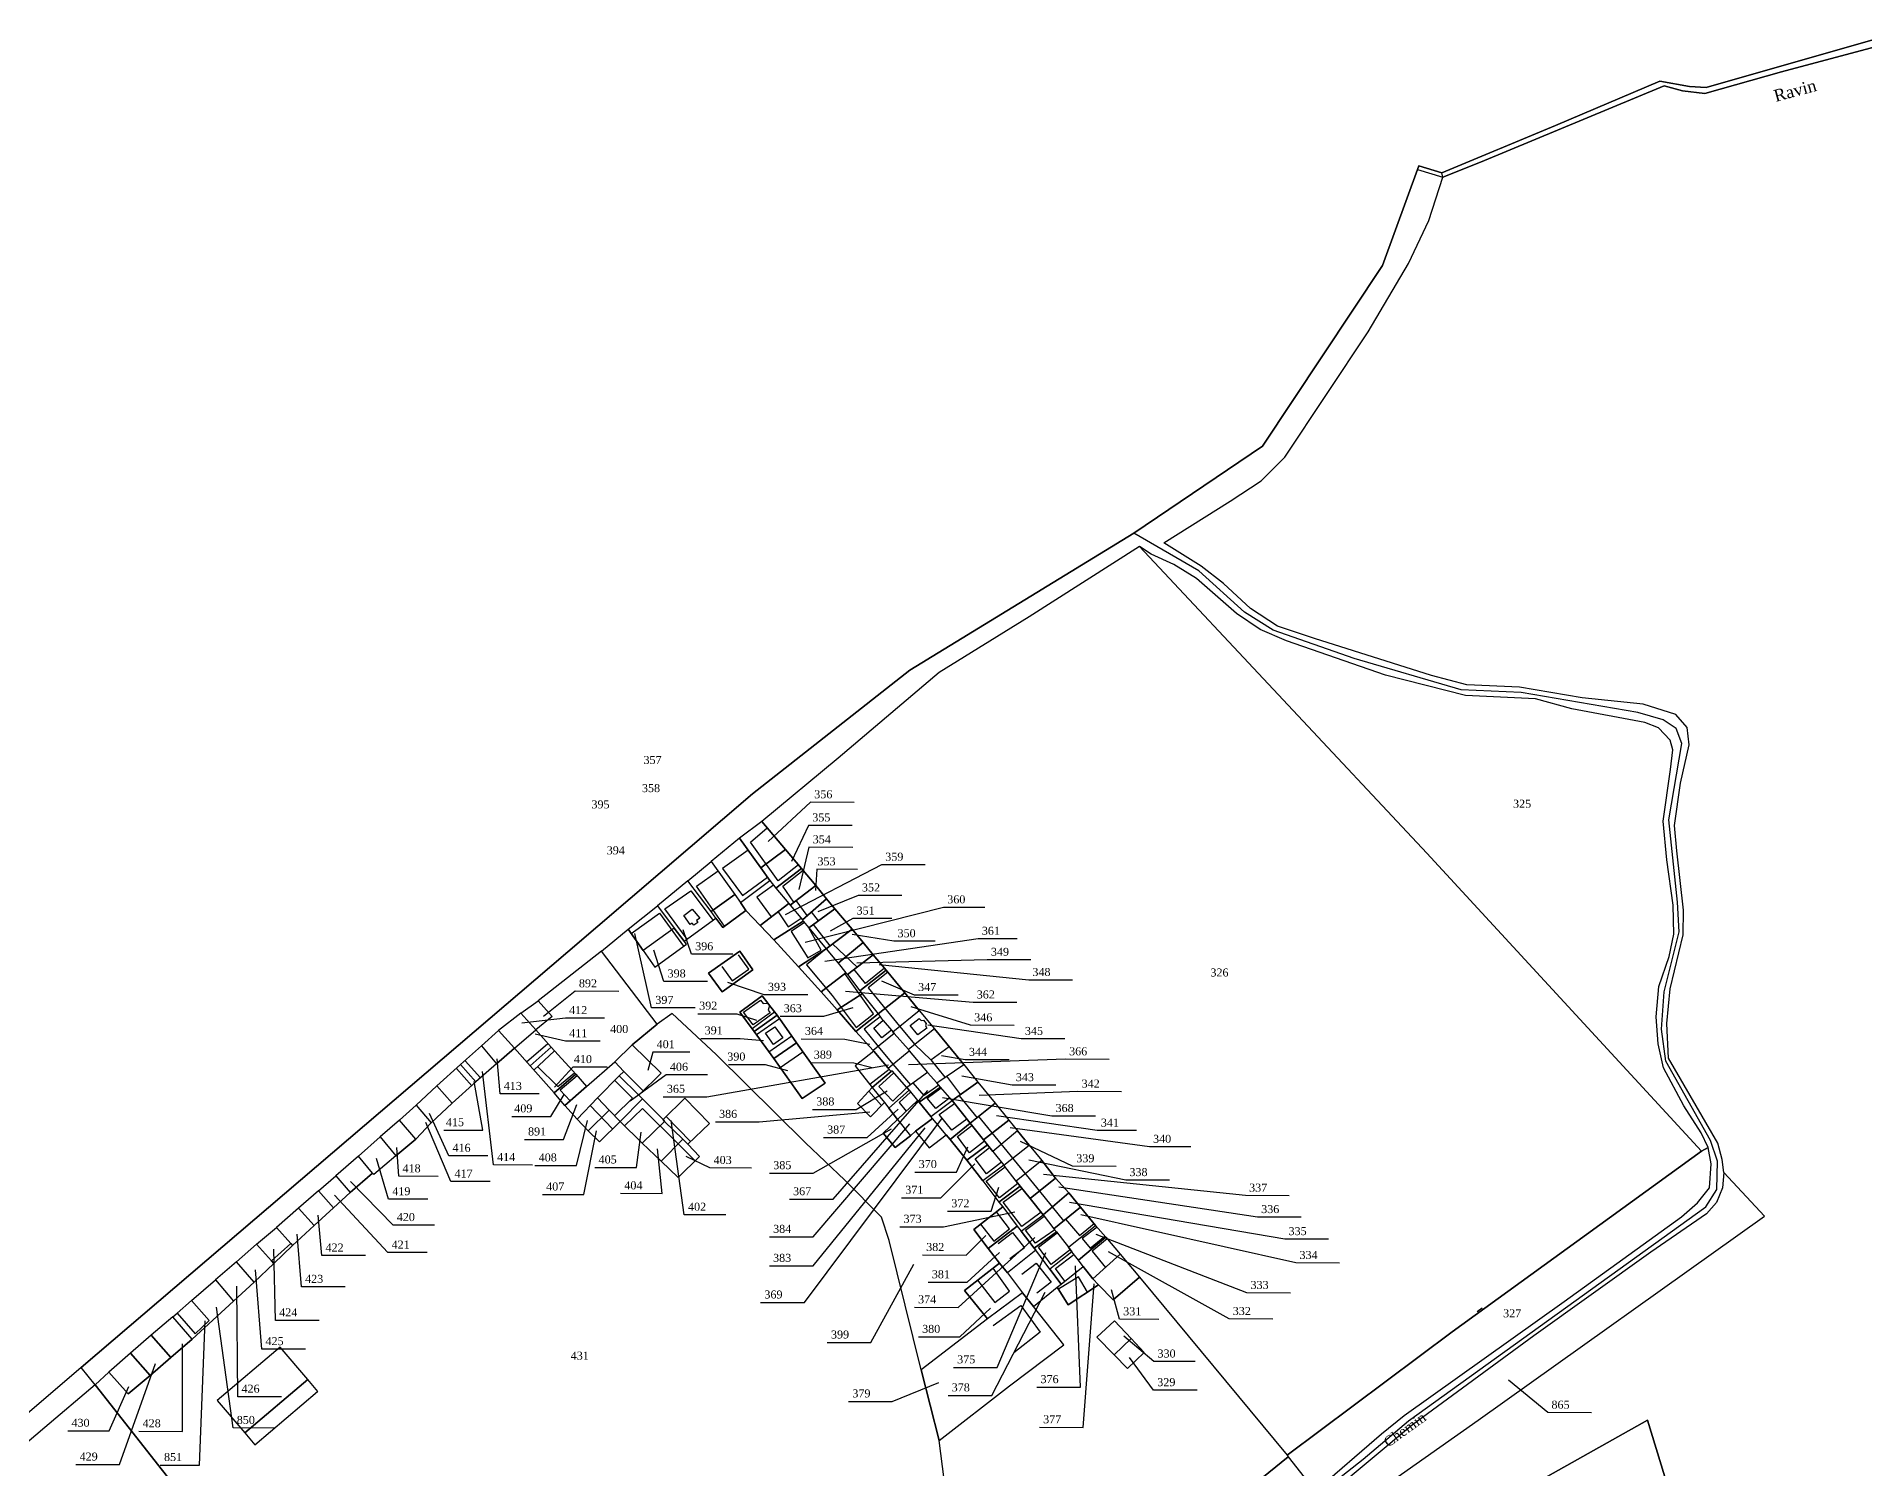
# Model space of a CAD drawing. Extents: x 1206804 to 1210977, y 6152742 to 6157901.
# Drawn here: x 1208077.2 to 1208534.1, y 6154764.6 to 6155122.7 of the extents above; entities that cross this region are included whole.
import ezdxf

# ---------------------------------------------------------------- set-up
doc = ezdxf.new("R2010")
doc.units = 0
doc.linetypes.add('CONTINU', pattern=[0])
doc.layers.get('0').update_dxf_attribs({"linetype": 'CONTINU'})
for name, color, linetype in [('1LIEUDIT', 7, 'CONTINU'), ('1PARCELLE', 7, 'CONTINU'), ('1SUBDSECT', 7, 'CONTINU'), ('1TRONFLUV', 7, 'CONTINU'), ('1TROUPARCELLE', 7, 'CONTINU'), ('1ZONCOMM', 7, 'CONTINU'), ('3BATIDUR', 7, 'CONTINU'), ('3BATILEGER', 7, 'CONTINU'), ('3CHEMIN', 7, 'CONTINU'), ('3CIME', 7, 'CONTINU'), ('3FISCLINE', 7, 'CONTINUOUS'), ('3FLECHEPAR', 7, 'CONTINU'), ('3MURNONMI', 7, 'CONTINU'), ('3PARCELLETEX', 7, 'CONTINU'), ('3PONT', 7, 'CONTINU'), ('3TRONFLUVTEX', 7, 'CONTINU'), ('3ZONCOMMTEX', 7, 'CONTINU')]:
    doc.layers.add(name, color=color, linetype=linetype)
doc.styles.get("Standard").update_dxf_attribs({"font": 'Times New Roman'})

# ---------------------------------------------------------------- blocks, each defined once
blk = doc.blocks.new('MURNOMI')
blk.add_line((-0.75, 0.5), (0.75, 0.5))

msp = doc.modelspace()

# ---------------------------------------------------------------- linework, layer by layer
at = {"layer": '1LIEUDIT'}
for points in [[(1208125.51, 6154742.71), (1208091.87, 6154785.49), (1208088.37, 6154789.85), (1208209.95, 6154893.83), (1208256.11, 6154933.28), (1208295.51, 6154964.25), (1208351.47, 6154998.44), (1208383.64, 6155020.26), (1208413.66, 6155065.39), (1208422.74, 6155090.33), (1208428.43, 6155088.54), (1208456.83, 6155100.4), (1208482.93, 6155111.49), (1208490.33, 6155110.12), (1208494.51, 6155109.95), (1208539.07, 6155122.65)], [(1208125.51, 6154742.71), (1208091.87, 6154785.49), (1208088.37, 6154789.85), (1208057.79, 6154763.69)], [(1208489.77, 6154744.25), (1208479.82, 6154776.66), (1208438.78, 6154753.63)], [(1208489.77, 6154744.25), (1208479.82, 6154776.66), (1208438.78, 6154753.63)]]:
    msp.add_lwpolyline(points, dxfattribs=at)
at = {"layer": '1PARCELLE'}
for points in [[(1208385.97, 6154740.34), (1208437.53, 6154776.71), (1208509.14, 6154827.74), (1208498.92, 6154838.66), (1208498.52, 6154841.91), (1208497.43, 6154845.92), (1208485.07, 6154867.2), (1208484.68, 6154875.87), (1208485.54, 6154884.53), (1208488.74, 6154898.06), (1208488.87, 6154904.19), (1208487.16, 6154919.06), (1208486.65, 6154925.39), (1208488.08, 6154936), (1208490.29, 6154945.52), (1208489.77, 6154949.91), (1208486.96, 6154953.15), (1208478.81, 6154955.72), (1208463.56, 6154957.32), (1208447.9, 6154960), (1208434.66, 6154960.59), (1208425.85, 6154962.91), (1208396.6, 6154972.12), (1208387.38, 6154975.2), (1208380.6, 6154979.6), (1208373.84, 6154985.86), (1208368.29, 6154990.25), (1208358.96, 6154996.06), (1208375.52, 6155006.45), (1208383.25, 6155011.6), (1208389.2, 6155017.49), (1208410.04, 6155048.8), (1208420.12, 6155065.89), (1208425.23, 6155076.63), (1208428.72, 6155087.49), (1208438.14, 6155091.27), (1208484.05, 6155110.31), (1208488.61, 6155109.11), (1208494.18, 6155108.38), (1208513.38, 6155113.8), (1208540.53, 6155121.08)], [(1208304.89, 6154755.39), (1208302.82, 6154771.57), (1208298.31, 6154789.3), (1208290.27, 6154821.59), (1208288.37, 6154827.45), (1208279.24, 6154836.66), (1208269.38, 6154846.04), (1208247.09, 6154868.12), (1208236.02, 6154878.4), (1208232.29, 6154875.72), (1208226.08, 6154870.58), (1208233.3, 6154863.49), (1208227.72, 6154857.94), (1208228.64, 6154857.05), (1208233.78, 6154851.88), (1208239.19, 6154857.2), (1208245.43, 6154850.89), (1208239.95, 6154845.69), (1208242.9, 6154842.63), (1208237.53, 6154837.38), (1208233.27, 6154841.47), (1208228.58, 6154845.94), (1208223.06, 6154851.4), (1208217.87, 6154846.25), (1208215.07, 6154849.04), (1208212.28, 6154851.96), (1208209.24, 6154855.37), (1208206.56, 6154858.52), (1208200.57, 6154865.27), (1208196.62, 6154869.72), (1208192.19, 6154865.83), (1208187.02, 6154861.28), (1208181.03, 6154855.99), (1208175.81, 6154851.06), (1208171.98, 6154846.93), (1208167.02, 6154842.78), (1208161.51, 6154838.08), (1208161.16, 6154838.47), (1208155.59, 6154833.6), (1208151.42, 6154829.79), (1208146.55, 6154825.37), (1208141.19, 6154820.34), (1208136.46, 6154815.88), (1208131.55, 6154811.19), (1208126.39, 6154806.43), (1208116.05, 6154796.98), (1208110.72, 6154792.33), (1208105.54, 6154787.89), (1208100.08, 6154783.26), (1208095.23, 6154788.67), (1208091.87, 6154785.49), (1208091.87, 6154785.49), (1208125.51, 6154742.71)], [(1208304.89, 6154755.39), (1208302.82, 6154771.57), (1208320.36, 6154785.3), (1208333.93, 6154795.51), (1208326.39, 6154805.1), (1208332.29, 6154809.91), (1208335.08, 6154805.57), (1208342.67, 6154810.56), (1208346.27, 6154806.75), (1208352.86, 6154812.43), (1208389.75, 6154767.98), (1208390.08, 6154767.56), (1208369.75, 6154751.13)], [(1208489.77, 6154744.25), (1208479.82, 6154776.66), (1208438.78, 6154753.63)], [(1208438.78, 6154753.63), (1208479.82, 6154776.66), (1208489.77, 6154744.25)]]:
    msp.add_lwpolyline(points, dxfattribs=at)
for points in [[(1208297.77, 6154879.16), (1208301.66, 6154874.58), (1208308.94, 6154865.66), (1208312.5, 6154861.21), (1208316.76, 6154855.97), (1208320.23, 6154851.71), (1208322.39, 6154849.01), (1208325.3, 6154845.49), (1208328.48, 6154841.63), (1208331.92, 6154837.24), (1208335.19, 6154833.5), (1208338.1, 6154829.95), (1208341.91, 6154825.4), (1208344.5, 6154822.41), (1208348.01, 6154818.19), (1208352.86, 6154812.43), (1208389.75, 6154767.98), (1208431.03, 6154798.74), (1208493.32, 6154843.99), (1208424.68, 6154918.5), (1208352.86, 6154995.11), (1208325.26, 6154977.59), (1208302.81, 6154963.64), (1208277.53, 6154942.25), (1208258.46, 6154926.42), (1208264.41, 6154919.36), (1208268.42, 6154914.63), (1208272, 6154910.41), (1208274.66, 6154907.05), (1208276.76, 6154904.54), (1208281.03, 6154899.44), (1208283.78, 6154896.09), (1208286.31, 6154893.05), (1208289.55, 6154889.19), (1208294.22, 6154883.55), (1208297.77, 6154879.16)], [(1208493.32, 6154843.99), (1208494.99, 6154844.84), (1208493.31, 6154848.57), (1208488.96, 6154855.31), (1208483.85, 6154864.76), (1208482.53, 6154870.82), (1208482.04, 6154877.58), (1208482.66, 6154885.15), (1208485.31, 6154892.66), (1208486.46, 6154898.22), (1208486.28, 6154905.43), (1208484.68, 6154916.81), (1208483.81, 6154926.48), (1208485.6, 6154939.4), (1208486.19, 6154944.33), (1208485.5, 6154946.73), (1208482.6, 6154949.81), (1208479.19, 6154951.14), (1208460.93, 6154954.54), (1208451.86, 6154957.08), (1208434.35, 6154957.92), (1208414.37, 6154963.01), (1208389.63, 6154971.55), (1208383, 6154974.42), (1208377.09, 6154978.38), (1208367.16, 6154987.17), (1208361.43, 6154990.67), (1208355.79, 6154993.2), (1208352.86, 6154995.11), (1208424.68, 6154918.5), (1208493.32, 6154843.99)], [(1208264.41, 6154919.36), (1208258.46, 6154926.42), (1208252.89, 6154922.2), (1208258.21, 6154914.78), (1208264.41, 6154919.36)], [(1208251.76, 6154908.09), (1208253.18, 6154906.09), (1208260.51, 6154911.61), (1208258.21, 6154914.78), (1208252.89, 6154922.2), (1208245.8, 6154916.4), (1208251.76, 6154908.09)], [(1208245.78, 6154903.85), (1208239.95, 6154911.53), (1208245.8, 6154916.4), (1208251.76, 6154908.09), (1208245.78, 6154903.85)], [(1208268.42, 6154914.63), (1208264.41, 6154919.36), (1208258.21, 6154914.78), (1208260.51, 6154911.61), (1208262, 6154909.74), (1208268.42, 6154914.63)], [(1208272, 6154910.41), (1208268.42, 6154914.63), (1208262, 6154909.74), (1208265.19, 6154905.84), (1208265.53, 6154905.46), (1208272, 6154910.41)], [(1208239.08, 6154896.42), (1208247.01, 6154902.17), (1208245.78, 6154903.85), (1208239.95, 6154911.53), (1208232.42, 6154905.31), (1208236.58, 6154899.73), (1208239.08, 6154896.42)], [(1208247.01, 6154902.17), (1208245.78, 6154903.85), (1208251.76, 6154908.09), (1208253.18, 6154906.09), (1208254.48, 6154904.13), (1208248.76, 6154899.87), (1208247.01, 6154902.17)], [(1208254.48, 6154904.13), (1208253.18, 6154906.09), (1208260.51, 6154911.61), (1208262, 6154909.74), (1208265.19, 6154905.84), (1208258.02, 6154900.41), (1208254.48, 6154904.13)], [(1208274.66, 6154907.05), (1208272, 6154910.41), (1208265.53, 6154905.46), (1208268.6, 6154901.83), (1208274.66, 6154907.05)], [(1208290.27, 6154821.59), (1208288.37, 6154827.45), (1208279.24, 6154836.66), (1208269.38, 6154846.04), (1208247.09, 6154868.12), (1208236.02, 6154878.4), (1208232.29, 6154875.72), (1208218.4, 6154893.98), (1208225.06, 6154899.46), (1208228.79, 6154894.14), (1208231.75, 6154889.94), (1208239.61, 6154895.68), (1208239.08, 6154896.42), (1208247.01, 6154902.17), (1208248.76, 6154899.87), (1208254.48, 6154904.13), (1208258.02, 6154900.41), (1208261.5, 6154896.78), (1208267.64, 6154890.02), (1208273.34, 6154883.76), (1208277.31, 6154879.27), (1208281.99, 6154873.84), (1208286.33, 6154869.16), (1208286.5, 6154868.93), (1208281.81, 6154865.32), (1208286.08, 6154859.9), (1208282.37, 6154855.87), (1208285.65, 6154852.5), (1208289.1, 6154856.11), (1208290.18, 6154854.73), (1208292.39, 6154851.91), (1208288.78, 6154848.49), (1208291.83, 6154844.91), (1208295.61, 6154847.82), (1208296.91, 6154848.93), (1208300.28, 6154844.76), (1208304.54, 6154848.05), (1208305.56, 6154846.9), (1208309.74, 6154841.68), (1208313.68, 6154836.54), (1208317.75, 6154831.23), (1208318.7, 6154830.02), (1208311.43, 6154824.35), (1208315.05, 6154819.61), (1208317.92, 6154815.97), (1208309.12, 6154809.09), (1208314.89, 6154802.07), (1208298.31, 6154789.3), (1208290.27, 6154821.59)], [(1208232.42, 6154905.31), (1208236.58, 6154899.73), (1208228.79, 6154894.14), (1208225.06, 6154899.46), (1208232.42, 6154905.31)], [(1208261.5, 6154896.78), (1208258.02, 6154900.41), (1208265.19, 6154905.84), (1208265.53, 6154905.46), (1208268.6, 6154901.83), (1208268.8, 6154901.49), (1208261.5, 6154896.78)], [(1208276.76, 6154904.54), (1208274.66, 6154907.05), (1208268.6, 6154901.83), (1208268.8, 6154901.49), (1208270.24, 6154899.83), (1208276.76, 6154904.54)], [(1208281.03, 6154899.44), (1208276.76, 6154904.54), (1208270.24, 6154899.83), (1208274.54, 6154894.55), (1208281.03, 6154899.44)], [(1208239.08, 6154896.42), (1208236.58, 6154899.73), (1208228.79, 6154894.14), (1208231.75, 6154889.94), (1208239.61, 6154895.68), (1208239.08, 6154896.42)], [(1208267.64, 6154890.02), (1208261.5, 6154896.78), (1208268.8, 6154901.49), (1208270.24, 6154899.83), (1208274.54, 6154894.55), (1208267.64, 6154890.02)], [(1208283.78, 6154896.09), (1208281.03, 6154899.44), (1208274.54, 6154894.55), (1208277.52, 6154891), (1208283.78, 6154896.09)], [(1208218.4, 6154893.98), (1208202.58, 6154881.57), (1208206.07, 6154877.66), (1208201.98, 6154874.31), (1208205.81, 6154869.96), (1208211.99, 6154863.18), (1208214.64, 6154860.16), (1208221.71, 6154866.25), (1208226.08, 6154870.58), (1208232.29, 6154875.72), (1208218.4, 6154893.98)], [(1208256.26, 6154889.3), (1208252.98, 6154893.98), (1208245.18, 6154888.42), (1208248.56, 6154883.79), (1208256.26, 6154889.3)], [(1208273.34, 6154883.76), (1208267.64, 6154890.02), (1208274.54, 6154894.55), (1208277.52, 6154891), (1208279.45, 6154888.56), (1208273.34, 6154883.76)], [(1208286.31, 6154893.05), (1208283.78, 6154896.09), (1208277.52, 6154891), (1208279.45, 6154888.56), (1208279.88, 6154888.12), (1208286.31, 6154893.05)], [(1208289.55, 6154889.19), (1208286.31, 6154893.05), (1208279.88, 6154888.12), (1208282.98, 6154884.06), (1208289.55, 6154889.19)], [(1208294.22, 6154883.55), (1208289.55, 6154889.19), (1208282.98, 6154884.06), (1208283.52, 6154883.3), (1208287.55, 6154878.25), (1208294.22, 6154883.55)], [(1208277.31, 6154879.27), (1208273.34, 6154883.76), (1208279.45, 6154888.56), (1208279.88, 6154888.12), (1208282.98, 6154884.06), (1208283.52, 6154883.3), (1208277.31, 6154879.27)], [(1208202.58, 6154881.57), (1208206.07, 6154877.66), (1208201.98, 6154874.31), (1208198.22, 6154878.49), (1208202.58, 6154881.57)], [(1208262.28, 6154877.98), (1208260.42, 6154880.41), (1208260.01, 6154880.96), (1208258.59, 6154882.81), (1208252.99, 6154878.7), (1208256.59, 6154873.88), (1208262.28, 6154877.98)], [(1208281.99, 6154873.84), (1208277.31, 6154879.27), (1208283.52, 6154883.3), (1208287.55, 6154878.25), (1208281.99, 6154873.84)], [(1208291.24, 6154873.81), (1208297.77, 6154879.16), (1208294.22, 6154883.55), (1208287.55, 6154878.25), (1208288.76, 6154876.64), (1208288.8, 6154876.6), (1208290.87, 6154874.18), (1208291.24, 6154873.81)], [(1208201.98, 6154874.31), (1208198.22, 6154878.49), (1208192.63, 6154874.11), (1208196.62, 6154869.72), (1208201.98, 6154874.31)], [(1208262.28, 6154877.98), (1208256.59, 6154873.88), (1208261.46, 6154867.11), (1208267.15, 6154871.06), (1208262.28, 6154877.98)], [(1208291.24, 6154873.81), (1208291.55, 6154873.4), (1208286.33, 6154869.16), (1208281.99, 6154873.84), (1208287.55, 6154878.25), (1208288.76, 6154876.64), (1208288.8, 6154876.6), (1208290.87, 6154874.18), (1208291.24, 6154873.81)], [(1208291.24, 6154873.81), (1208297.77, 6154879.16), (1208301.66, 6154874.58), (1208295.1, 6154869.35), (1208291.55, 6154873.4), (1208291.24, 6154873.81)], [(1208196.62, 6154869.72), (1208192.63, 6154874.11), (1208188.39, 6154870.26), (1208192.19, 6154865.83), (1208196.62, 6154869.72)], [(1208201.98, 6154874.31), (1208205.81, 6154869.96), (1208200.57, 6154865.27), (1208196.62, 6154869.72), (1208201.98, 6154874.31)], [(1208267.15, 6154871.06), (1208261.46, 6154867.11), (1208268.58, 6154857.14), (1208274.31, 6154860.95), (1208267.15, 6154871.06)], [(1208295.1, 6154869.35), (1208291.55, 6154873.4), (1208286.33, 6154869.16), (1208286.5, 6154868.93), (1208290.08, 6154864.73), (1208295.33, 6154869.01), (1208295.1, 6154869.35)], [(1208301.66, 6154874.58), (1208295.1, 6154869.35), (1208295.33, 6154869.01), (1208299.9, 6154863.65), (1208302.19, 6154861.06), (1208308.94, 6154865.66), (1208301.66, 6154874.58)], [(1208188.39, 6154870.26), (1208192.19, 6154865.83), (1208187.02, 6154861.28), (1208183.19, 6154865.59), (1208188.39, 6154870.26)], [(1208205.81, 6154869.96), (1208211.99, 6154863.18), (1208206.56, 6154858.52), (1208200.57, 6154865.27), (1208205.81, 6154869.96)], [(1208214.64, 6154860.16), (1208221.71, 6154866.25), (1208223.98, 6154863.86), (1208222.83, 6154862.81), (1208217.39, 6154857.29), (1208212.28, 6154851.96), (1208209.24, 6154855.37), (1208214.64, 6154860.16)], [(1208221.71, 6154866.25), (1208226.08, 6154870.58), (1208233.3, 6154863.49), (1208227.72, 6154857.94), (1208222.83, 6154862.81), (1208223.98, 6154863.86), (1208221.71, 6154866.25)], [(1208290.78, 6154863.88), (1208290.08, 6154864.73), (1208286.5, 6154868.93), (1208281.81, 6154865.32), (1208286.08, 6154859.9), (1208290.78, 6154863.88)], [(1208299.9, 6154863.65), (1208294.74, 6154859.85), (1208291.04, 6154864.08), (1208290.78, 6154863.88), (1208290.08, 6154864.73), (1208295.33, 6154869.01), (1208299.9, 6154863.65)], [(1208187.02, 6154861.28), (1208183.19, 6154865.59), (1208177.23, 6154860.28), (1208181.03, 6154855.99), (1208187.02, 6154861.28)], [(1208211.99, 6154863.18), (1208214.64, 6154860.16), (1208209.24, 6154855.37), (1208206.56, 6154858.52), (1208211.99, 6154863.18)], [(1208222.83, 6154862.81), (1208217.39, 6154857.29), (1208220.33, 6154854.18), (1208223.06, 6154851.4), (1208228.64, 6154857.05), (1208227.72, 6154857.94), (1208222.83, 6154862.81)], [(1208294.74, 6154859.85), (1208291.04, 6154864.08), (1208290.78, 6154863.88), (1208286.08, 6154859.9), (1208289.1, 6154856.11), (1208290.18, 6154854.73), (1208295.27, 6154859.19), (1208294.74, 6154859.85)], [(1208299.9, 6154863.65), (1208294.74, 6154859.85), (1208295.27, 6154859.19), (1208297.38, 6154856.65), (1208297.79, 6154856.18), (1208303.12, 6154859.99), (1208302.19, 6154861.06), (1208299.9, 6154863.65)], [(1208302.19, 6154861.06), (1208308.94, 6154865.66), (1208312.5, 6154861.21), (1208306.07, 6154856.59), (1208303.12, 6154859.99), (1208302.19, 6154861.06)], [(1208181.03, 6154855.99), (1208177.23, 6154860.28), (1208172.04, 6154855.45), (1208175.81, 6154851.06), (1208181.03, 6154855.99)], [(1208217.39, 6154857.29), (1208212.28, 6154851.96), (1208215.07, 6154849.04), (1208220.33, 6154854.18), (1208217.39, 6154857.29)], [(1208228.64, 6154857.05), (1208223.06, 6154851.4), (1208228.58, 6154845.94), (1208234.18, 6154851.41), (1208233.78, 6154851.88), (1208228.64, 6154857.05)], [(1208239.95, 6154845.69), (1208245.43, 6154850.89), (1208239.19, 6154857.2), (1208233.78, 6154851.88), (1208234.18, 6154851.41), (1208238.69, 6154846.93), (1208239.95, 6154845.69)], [(1208286.08, 6154859.9), (1208289.1, 6154856.11), (1208285.65, 6154852.5), (1208282.37, 6154855.87), (1208286.08, 6154859.9)], [(1208290.18, 6154854.73), (1208295.27, 6154859.19), (1208297.38, 6154856.65), (1208292.39, 6154851.91), (1208290.18, 6154854.73)], [(1208303.12, 6154859.99), (1208297.79, 6154856.18), (1208300.73, 6154852.62), (1208306.07, 6154856.59), (1208303.12, 6154859.99)], [(1208306.07, 6154856.59), (1208312.5, 6154861.21), (1208316.76, 6154855.97), (1208310.57, 6154850.93), (1208306.07, 6154856.59)], [(1208172.04, 6154855.45), (1208175.81, 6154851.06), (1208171.98, 6154846.93), (1208167.91, 6154851.68), (1208172.04, 6154855.45)], [(1208223.06, 6154851.4), (1208220.33, 6154854.18), (1208215.07, 6154849.04), (1208217.87, 6154846.25), (1208223.06, 6154851.4)], [(1208297.38, 6154856.65), (1208292.39, 6154851.91), (1208295.61, 6154847.82), (1208296.91, 6154848.93), (1208301.11, 6154852.15), (1208300.73, 6154852.62), (1208297.79, 6154856.18), (1208297.38, 6154856.65)], [(1208306.07, 6154856.59), (1208310.57, 6154850.93), (1208305.56, 6154846.9), (1208304.54, 6154848.05), (1208301.11, 6154852.15), (1208300.73, 6154852.62), (1208306.07, 6154856.59)], [(1208310.57, 6154850.93), (1208316.76, 6154855.97), (1208320.23, 6154851.71), (1208313.89, 6154846.77), (1208310.57, 6154850.93)], [(1208163.07, 6154847.53), (1208167.02, 6154842.78), (1208171.98, 6154846.93), (1208167.91, 6154851.68), (1208163.07, 6154847.53)], [(1208228.58, 6154845.94), (1208233.27, 6154841.47), (1208238.69, 6154846.93), (1208234.18, 6154851.41), (1208228.58, 6154845.94)], [(1208292.39, 6154851.91), (1208295.61, 6154847.82), (1208291.83, 6154844.91), (1208288.78, 6154848.49), (1208292.39, 6154851.91)], [(1208304.54, 6154848.05), (1208301.11, 6154852.15), (1208296.91, 6154848.93), (1208300.28, 6154844.76), (1208304.54, 6154848.05)], [(1208310.57, 6154850.93), (1208313.89, 6154846.77), (1208314.85, 6154845.54), (1208309.74, 6154841.68), (1208305.56, 6154846.9), (1208310.57, 6154850.93)], [(1208313.89, 6154846.77), (1208320.23, 6154851.71), (1208322.39, 6154849.01), (1208316.19, 6154843.9), (1208314.85, 6154845.54), (1208313.89, 6154846.77)], [(1208316.19, 6154843.9), (1208318.93, 6154840.45), (1208325.3, 6154845.49), (1208322.39, 6154849.01), (1208316.19, 6154843.9)], [(1208161.16, 6154838.47), (1208157.65, 6154842.68), (1208163.07, 6154847.53), (1208167.02, 6154842.78), (1208161.51, 6154838.08), (1208161.16, 6154838.47)], [(1208239.95, 6154845.69), (1208242.9, 6154842.63), (1208237.53, 6154837.38), (1208233.27, 6154841.47), (1208238.69, 6154846.93), (1208239.95, 6154845.69)], [(1208314.85, 6154845.54), (1208316.19, 6154843.9), (1208318.93, 6154840.45), (1208313.68, 6154836.54), (1208309.74, 6154841.68), (1208314.85, 6154845.54)], [(1208318.93, 6154840.45), (1208325.3, 6154845.49), (1208328.48, 6154841.63), (1208322.03, 6154836.41), (1208318.93, 6154840.45)], [(1208493.32, 6154843.99), (1208431.03, 6154798.74), (1208389.75, 6154767.98), (1208390.08, 6154767.56), (1208396.82, 6154758.91), (1208413.33, 6154773.27), (1208419.02, 6154777.85), (1208459.01, 6154806.35), (1208488.35, 6154827.54), (1208492.36, 6154831), (1208495.37, 6154834.81), (1208495.74, 6154840.75), (1208494.99, 6154844.84), (1208493.32, 6154843.99)], [(1208161.16, 6154838.47), (1208157.65, 6154842.68), (1208151.96, 6154837.78), (1208155.59, 6154833.6), (1208161.16, 6154838.47)], [(1208318.93, 6154840.45), (1208313.68, 6154836.54), (1208317.75, 6154831.23), (1208323.01, 6154835.16), (1208322.03, 6154836.41), (1208318.93, 6154840.45)], [(1208322.03, 6154836.41), (1208323.01, 6154835.16), (1208325.57, 6154832.11), (1208331.92, 6154837.24), (1208328.48, 6154841.63), (1208322.03, 6154836.41)], [(1208151.96, 6154837.78), (1208155.59, 6154833.6), (1208151.42, 6154829.79), (1208147.69, 6154834.02), (1208151.96, 6154837.78)], [(1208323.01, 6154835.16), (1208317.75, 6154831.23), (1208318.7, 6154830.02), (1208322.28, 6154825.23), (1208323.32, 6154823.94), (1208328.78, 6154828.06), (1208325.57, 6154832.11), (1208323.01, 6154835.16)], [(1208335.19, 6154833.5), (1208331.92, 6154837.24), (1208325.57, 6154832.11), (1208328.78, 6154828.06), (1208335.19, 6154833.5)], [(1208370.75, 6154725.06), (1208372.09, 6154729.87), (1208385.97, 6154740.34), (1208437.53, 6154776.71), (1208509.14, 6154827.74), (1208498.92, 6154838.66), (1208498.6, 6154834.82), (1208497.12, 6154831.13), (1208494.63, 6154828.28), (1208480.66, 6154818.74), (1208451.43, 6154797.75), (1208421.14, 6154775.53), (1208400.92, 6154758.69), (1208386.32, 6154748.13), (1208370.16, 6154734.59), (1208364.42, 6154726.74), (1208364.4, 6154725.58), (1208366, 6154722.62), (1208370.75, 6154725.06)], [(1208146.55, 6154825.37), (1208142.64, 6154829.74), (1208137.12, 6154824.85), (1208140.7, 6154820.88), (1208141.19, 6154820.34), (1208146.55, 6154825.37)], [(1208151.42, 6154829.79), (1208147.69, 6154834.02), (1208142.64, 6154829.74), (1208146.55, 6154825.37), (1208151.42, 6154829.79)], [(1208315.05, 6154819.61), (1208311.43, 6154824.35), (1208318.7, 6154830.02), (1208322.28, 6154825.23), (1208315.05, 6154819.61)], [(1208338.1, 6154829.95), (1208335.19, 6154833.5), (1208328.78, 6154828.06), (1208331.47, 6154824.57), (1208338.1, 6154829.95)], [(1208341.91, 6154825.4), (1208338.1, 6154829.95), (1208331.47, 6154824.57), (1208332.1, 6154823.76), (1208335.16, 6154819.93), (1208341.91, 6154825.4)], [(1208317.92, 6154815.97), (1208315.05, 6154819.61), (1208322.28, 6154825.23), (1208323.32, 6154823.94), (1208326.53, 6154819.72), (1208326.96, 6154819.2), (1208319.85, 6154813.52), (1208317.92, 6154815.97)], [(1208326.53, 6154819.72), (1208323.32, 6154823.94), (1208328.78, 6154828.06), (1208331.47, 6154824.57), (1208332.1, 6154823.76), (1208326.53, 6154819.72)], [(1208337.67, 6154816.68), (1208336, 6154818.77), (1208335.16, 6154819.93), (1208341.91, 6154825.4), (1208344.5, 6154822.41), (1208337.67, 6154816.68)], [(1208131.55, 6154811.19), (1208127.19, 6154816.29), (1208132.13, 6154820.74), (1208135.91, 6154816.5), (1208136.46, 6154815.88), (1208131.55, 6154811.19)], [(1208137.12, 6154824.85), (1208140.7, 6154820.88), (1208141.19, 6154820.34), (1208136.46, 6154815.88), (1208135.91, 6154816.5), (1208132.13, 6154820.74), (1208137.12, 6154824.85)], [(1208336, 6154818.77), (1208330.49, 6154814.47), (1208326.96, 6154819.2), (1208326.53, 6154819.72), (1208332.1, 6154823.76), (1208335.16, 6154819.93), (1208336, 6154818.77)], [(1208338.81, 6154815.13), (1208337.67, 6154816.68), (1208344.5, 6154822.41), (1208348.01, 6154818.19), (1208341.24, 6154812.03), (1208338.81, 6154815.13)], [(1208131.55, 6154811.19), (1208127.19, 6154816.29), (1208121.88, 6154811.75), (1208126.39, 6154806.43), (1208131.55, 6154811.19)], [(1208314.89, 6154802.07), (1208309.12, 6154809.09), (1208317.92, 6154815.97), (1208319.85, 6154813.52), (1208323.64, 6154808.56), (1208314.89, 6154802.07)], [(1208333.26, 6154810.67), (1208330.49, 6154814.47), (1208326.96, 6154819.2), (1208319.85, 6154813.52), (1208323.64, 6154808.56), (1208326.39, 6154805.1), (1208332.29, 6154809.91), (1208333.26, 6154810.67)], [(1208333.26, 6154810.67), (1208338.81, 6154815.13), (1208337.67, 6154816.68), (1208336, 6154818.77), (1208330.49, 6154814.47), (1208333.26, 6154810.67)], [(1208342.67, 6154810.56), (1208341.24, 6154812.03), (1208348.01, 6154818.19), (1208352.86, 6154812.43), (1208346.27, 6154806.75), (1208342.67, 6154810.56)], [(1208121.88, 6154811.75), (1208126.39, 6154806.43), (1208116.05, 6154796.98), (1208111.28, 6154802.5), (1208112.31, 6154803.43), (1208116.79, 6154798.27), (1208120.34, 6154801.58), (1208115.93, 6154806.61), (1208121.88, 6154811.75)], [(1208333.26, 6154810.67), (1208338.81, 6154815.13), (1208341.24, 6154812.03), (1208342.67, 6154810.56), (1208335.08, 6154805.57), (1208332.29, 6154809.91), (1208333.26, 6154810.67)], [(1208298.31, 6154789.3), (1208302.82, 6154771.57), (1208320.36, 6154785.3), (1208333.93, 6154795.51), (1208326.39, 6154805.1), (1208323.64, 6154808.56), (1208314.89, 6154802.07), (1208298.31, 6154789.3)], [(1208116.05, 6154796.98), (1208111.28, 6154802.5), (1208105.86, 6154797.91), (1208110.72, 6154792.33), (1208116.05, 6154796.98)], [(1208112.31, 6154803.43), (1208116.79, 6154798.27), (1208120.34, 6154801.58), (1208115.93, 6154806.61), (1208112.31, 6154803.43)], [(1208110.72, 6154792.33), (1208105.86, 6154797.91), (1208100.7, 6154793.44), (1208105.54, 6154787.89), (1208110.72, 6154792.33)], [(1208350.77, 6154797.11), (1208346.53, 6154793.06), (1208342.22, 6154797.43), (1208346.59, 6154801.52), (1208350.77, 6154797.11)], [(1208105.54, 6154787.89), (1208100.7, 6154793.44), (1208095.23, 6154788.67), (1208100.08, 6154783.26), (1208105.54, 6154787.89)], [(1208350.77, 6154797.11), (1208346.53, 6154793.06), (1208349.85, 6154789.58), (1208354.02, 6154793.64), (1208350.77, 6154797.11)], [(1208091.87, 6154785.49), (1208079.28, 6154774.84), (1208054.51, 6154753.82), (1208036.28, 6154738.59), (1208002.64, 6154709.47), (1208038.2, 6154669.79), (1208049.73, 6154682.28), (1208067.3, 6154708.09), (1208073.65, 6154716.81), (1208082.33, 6154726.81), (1208087.17, 6154731.16), (1208100.95, 6154735.59), (1208125.51, 6154742.71), (1208091.87, 6154785.49)], [(1208390.08, 6154767.56), (1208396.82, 6154758.91), (1208384.93, 6154750.42), (1208370.68, 6154738.88), (1208349.32, 6154712.7), (1208345.38, 6154711.06), (1208346.43, 6154717.09), (1208347.51, 6154721.92), (1208349.34, 6154726.82), (1208352, 6154732.1), (1208354.87, 6154737.19), (1208357.29, 6154740.49), (1208359.7, 6154743.16), (1208369.75, 6154751.13), (1208390.08, 6154767.56)]]:
    msp.add_lwpolyline(points, close=True, dxfattribs=at)
at = {"layer": '1SUBDSECT'}
msp.add_lwpolyline([(1208539.07, 6155122.65), (1208494.51, 6155109.95), (1208490.33, 6155110.12), (1208482.93, 6155111.49), (1208456.83, 6155100.4), (1208428.43, 6155088.54), (1208422.74, 6155090.33), (1208413.66, 6155065.39), (1208383.64, 6155020.26), (1208351.47, 6154998.44), (1208295.51, 6154964.25), (1208256.11, 6154933.28), (1208209.95, 6154893.83), (1208088.37, 6154789.85), (1208057.79, 6154763.69)], dxfattribs=at)
at = {"layer": '1TRONFLUV'}
msp.add_lwpolyline([(1208540.53, 6155121.08), (1208513.38, 6155113.8), (1208494.18, 6155108.38), (1208488.61, 6155109.11), (1208484.05, 6155110.31), (1208438.14, 6155091.27), (1208428.72, 6155087.49), (1208428.43, 6155088.54), (1208456.83, 6155100.4), (1208482.93, 6155111.49), (1208490.33, 6155110.12), (1208494.51, 6155109.95), (1208539.07, 6155122.65)], dxfattribs=at)
at = {"layer": '1TROUPARCELLE'}
for points in [[(1208245.18, 6154888.42), (1208252.98, 6154893.98), (1208256.26, 6154889.3), (1208248.56, 6154883.79), (1208245.18, 6154888.42)], [(1208261.46, 6154867.11), (1208256.59, 6154873.88), (1208252.99, 6154878.7), (1208258.59, 6154882.81), (1208260.01, 6154880.96), (1208260.42, 6154880.41), (1208262.28, 6154877.98), (1208267.15, 6154871.06), (1208274.31, 6154860.95), (1208268.58, 6154857.14), (1208261.46, 6154867.11)], [(1208346.53, 6154793.06), (1208342.22, 6154797.43), (1208346.59, 6154801.52), (1208350.77, 6154797.11), (1208354.02, 6154793.64), (1208349.85, 6154789.58), (1208346.53, 6154793.06)]]:
    msp.add_lwpolyline(points, close=True, dxfattribs=at)
at = {"layer": '1ZONCOMM'}
msp.add_lwpolyline([(1208371.11, 6154737.26), (1208408.76, 6154766.95), (1208420.1, 6154776.52), (1208494.45, 6154830.05), (1208497.18, 6154834.34), (1208497.38, 6154841.43), (1208495.6, 6154846.61), (1208484.48, 6154866.49), (1208483.33, 6154874.44), (1208484.06, 6154883.77), (1208487.74, 6154898.78), (1208487.35, 6154906.18), (1208485.2, 6154926.78), (1208488.46, 6154945.88), (1208487.05, 6154949.65), (1208483.79, 6154951.77), (1208477.42, 6154953.67), (1208448.27, 6154958.67), (1208433.26, 6154959.32), (1208406.54, 6154967.14), (1208386.26, 6154974.26), (1208379.1, 6154978.71), (1208367.73, 6154989.03), (1208351.47, 6154998.44)], dxfattribs=at)
at = {"layer": '3BATIDUR'}
for points in [[(1208238.95, 6154902.86), (1208241.08, 6154904.49), (1208242.96, 6154902.18), (1208242.15, 6154901.62), (1208242.47, 6154901.16), (1208241.46, 6154900.45), (1208241.03, 6154900.96), (1208240.58, 6154900.61), (1208238.95, 6154902.86)], [(1208253.91, 6154878.68), (1208258.12, 6154881.69), (1208258.78, 6154880.87), (1208260.01, 6154880.96), (1208260.42, 6154880.41), (1208260.04, 6154879.17), (1208260.52, 6154878.56), (1208256.29, 6154875.51), (1208253.91, 6154878.68)], [(1208288.76, 6154876.64), (1208288.8, 6154876.6), (1208290.87, 6154874.18), (1208288.47, 6154872.28), (1208286.46, 6154874.72), (1208288.76, 6154876.64)], [(1208295.55, 6154875.37), (1208297.82, 6154877.14), (1208298.29, 6154876.61), (1208298.89, 6154876.73), (1208299.59, 6154875.91), (1208299.37, 6154875.32), (1208299.7, 6154874.7), (1208297.49, 6154873.08), (1208295.55, 6154875.37)], [(1208259.43, 6154873.42), (1208261.72, 6154875), (1208263.74, 6154872.32), (1208261.41, 6154870.63), (1208259.43, 6154873.42)], [(1208138.06, 6154794.97), (1208122.34, 6154781.65), (1208129.22, 6154773.52), (1208144.95, 6154786.84), (1208138.06, 6154794.97)]]:
    msp.add_lwpolyline(points, close=True, dxfattribs=at)
at = {"layer": '3BATILEGER'}
msp.add_lwpolyline([(1208144.95, 6154786.84), (1208129.22, 6154773.52), (1208131.73, 6154770.56), (1208147.43, 6154783.85), (1208147.46, 6154783.88), (1208144.95, 6154786.84)], close=True, dxfattribs=at)
at = {"layer": '3CHEMIN'}
for points in [[(1208267.67, 6154915.51), (1208262.52, 6154911.56), (1208255.63, 6154921.24), (1208259.81, 6154924.81)], [(1208255.03, 6154919.22), (1208248.61, 6154914.66), (1208253.61, 6154907.84), (1208259.88, 6154912.47)], [(1208249.17, 6154900.18), (1208242.15, 6154910.21), (1208247.52, 6154914.01)], [(1208266.46, 6154906.18), (1208263.7, 6154910.2), (1208268.78, 6154914.2)], [(1208239.79, 6154896.92), (1208234.26, 6154904.58), (1208240.76, 6154909.07), (1208246.3, 6154901.65)], [(1208261.42, 6154910.46), (1208257.25, 6154907.43), (1208260.8, 6154902.52)], [(1208225.84, 6154898.35), (1208232.91, 6154903.46), (1208238.91, 6154895.17)], [(1208262.52, 6154903.81), (1208265.05, 6154900.03), (1208268.29, 6154902.2)], [(1208269.82, 6154902.89), (1208267.05, 6154906.63)], [(1208272.62, 6154901.55), (1208270.9, 6154903.82)], [(1208269.12, 6154901.11), (1208265.79, 6154898.84), (1208269.99, 6154892.33), (1208273.31, 6154894.25), (1208270.24, 6154899.83)], [(1208275.54, 6154895.31), (1208271.35, 6154900.63)], [(1208274.54, 6154894.55), (1208269.62, 6154890.54), (1208276.05, 6154882.88), (1208282.02, 6154874.89), (1208286.42, 6154878.26), (1208279.21, 6154888.37)], [(1208282.31, 6154889.98), (1208276.16, 6154895.76)], [(1208289.12, 6154889.71), (1208284.38, 6154885.91), (1208281.53, 6154889.39)], [(1208289.93, 6154888.73), (1208285.04, 6154884.8), (1208292.89, 6154875.17), (1208296.71, 6154870.64), (1208300.7, 6154866.81), (1208305.32, 6154870.09)], [(1208256.03, 6154874.62), (1208261.64, 6154878.82)], [(1208257.14, 6154873.11), (1208262.89, 6154877.12)], [(1208288.09, 6154877.54), (1208284.05, 6154874.42), (1208287.52, 6154870.12), (1208291.25, 6154865.69), (1208295.62, 6154860.5)], [(1208199.67, 6154866.29), (1208205.02, 6154870.85)], [(1208260.24, 6154868.81), (1208265.97, 6154872.75)], [(1208184.28, 6154866.57), (1208188.12, 6154862.25)], [(1208201.49, 6154864.24), (1208206.62, 6154869.08)], [(1208263.04, 6154864.9), (1208268.73, 6154868.82)], [(1208300.7, 6154866.81), (1208304.23, 6154862.45)], [(1208182.14, 6154864.65), (1208185.95, 6154860.33)], [(1208202.41, 6154865.11), (1208207.5, 6154860.11), (1208211.65, 6154863.56)], [(1208212.35, 6154862.77), (1208208.1, 6154859.23), (1208210.55, 6154856.52)], [(1208221.69, 6154861.65), (1208226.13, 6154857.18), (1208221.66, 6154852.81)], [(1208223.98, 6154863.86), (1208228.82, 6154859.03)], [(1208285.43, 6154860.73), (1208290.28, 6154864.48)], [(1208291.51, 6154863.55), (1208287.73, 6154860.1), (1208291.24, 6154856.42), (1208294.74, 6154859.85)], [(1208304.6, 6154862.71), (1208308.13, 6154858.07)], [(1208285.19, 6154858.93), (1208288.42, 6154855.4)], [(1208295.65, 6154858.74), (1208292.84, 6154856.15), (1208294.53, 6154853.94)], [(1208302.72, 6154860.44), (1208299.08, 6154857.83), (1208296.3, 6154861.01)], [(1208305.47, 6154857.27), (1208301.97, 6154854.63), (1208299.84, 6154857.2), (1208303.32, 6154859.76)], [(1208307.76, 6154857.8), (1208312.26, 6154852.3)], [(1208215.53, 6154855.34), (1208221.18, 6154849.54)], [(1208224.16, 6154850.3), (1208228.65, 6154854.6), (1208237.53, 6154845.76), (1208241.79, 6154841.55)], [(1208234.54, 6154852.62), (1208240.67, 6154846.38)], [(1208309.72, 6154851.99), (1208305.97, 6154849.2), (1208302.8, 6154853.16), (1208306.61, 6154855.89)], [(1208312.64, 6154852.61), (1208327.9, 6154833.99), (1208333.92, 6154826.57)], [(1208314.14, 6154846.45), (1208310.37, 6154843.52), (1208307.37, 6154847.59), (1208311, 6154850.39)], [(1208318.36, 6154841.17), (1208314.64, 6154838.3), (1208311.78, 6154842.02), (1208315.37, 6154844.9)], [(1208322.46, 6154835.86), (1208317.85, 6154832.32), (1208314.52, 6154836.41), (1208319.27, 6154840.01)], [(1208328.29, 6154828.69), (1208323.48, 6154825.08), (1208318.76, 6154831.19), (1208323.46, 6154834.63)], [(1208313.12, 6154825.68), (1208316.49, 6154821.42), (1208320.42, 6154824.53), (1208317.15, 6154828.81)], [(1208331.69, 6154824.29), (1208326.86, 6154820.94), (1208324.37, 6154824.17), (1208329.07, 6154827.69)], [(1208334.38, 6154826.94), (1208337.88, 6154822.83), (1208341.51, 6154825.9)], [(1208317.57, 6154820.87), (1208321.13, 6154823.59), (1208324.13, 6154819.77), (1208320.46, 6154817.01)], [(1208335.6, 6154819.33), (1208330.82, 6154815.61), (1208327.61, 6154819.96), (1208332.3, 6154823.51)], [(1208342.33, 6154824.91), (1208338.58, 6154822.11), (1208340.54, 6154819.68), (1208344.22, 6154822.74)], [(1208344.81, 6154822.04), (1208341.03, 6154818.94), (1208344.34, 6154814.86)], [(1208323.43, 6154813.2), (1208327.05, 6154815.97), (1208330.77, 6154811.17), (1208327.23, 6154808.47)], [(1208334.23, 6154811.45), (1208331.9, 6154814.6), (1208336.5, 6154818.15)], [(1208312.4, 6154811.66), (1208316.7, 6154806.14), (1208320.39, 6154808.94), (1208316.27, 6154814.69)], [(1208339.86, 6154808.71), (1208337.59, 6154812.52), (1208332.59, 6154809.43)], [(1208316.31, 6154800.36), (1208323.18, 6154805.33), (1208328.02, 6154798.66), (1208321.47, 6154793.56)]]:
    msp.add_lwpolyline(points, dxfattribs=at)
at = {"layer": '3CIME'}
msp.add_lwpolyline([(1208352.86, 6154995.11), (1208325.26, 6154977.59), (1208302.81, 6154963.64), (1208277.53, 6154942.25), (1208258.46, 6154926.42), (1208264.41, 6154919.36), (1208268.42, 6154914.63), (1208272, 6154910.41), (1208274.66, 6154907.05), (1208276.76, 6154904.54), (1208281.03, 6154899.44), (1208283.78, 6154896.09), (1208286.31, 6154893.05), (1208289.55, 6154889.19), (1208294.22, 6154883.55), (1208297.77, 6154879.16), (1208301.66, 6154874.58), (1208308.94, 6154865.66), (1208312.5, 6154861.21), (1208316.76, 6154855.97), (1208320.23, 6154851.71), (1208322.39, 6154849.01), (1208325.3, 6154845.49), (1208328.48, 6154841.63), (1208331.92, 6154837.24), (1208335.19, 6154833.5), (1208338.1, 6154829.95), (1208341.91, 6154825.4), (1208344.5, 6154822.41), (1208348.01, 6154818.19), (1208352.86, 6154812.43), (1208389.75, 6154767.98), (1208431.03, 6154798.74), (1208493.32, 6154843.99), (1208424.68, 6154918.5), (1208352.86, 6154995.11)], close=True, dxfattribs=at)
at = {"layer": '3FISCLINE'}
for points in [[(1208248.45, 6154890.09), (1208251.04, 6154886.55), (1208255.2, 6154889.46), (1208252.65, 6154893.06)], [(1208135.91, 6154816.5), (1208140.7, 6154820.88)]]:
    msp.add_lwpolyline(points, dxfattribs=at)
at = {"layer": '3FLECHEPAR'}
for points in [[(1208281.57, 6154931.17), (1208270.66, 6154931.19), (1208260.02, 6154921.35)], [(1208281.08, 6154925.39), (1208270.16, 6154925.41), (1208265.93, 6154916.38)], [(1208281.18, 6154919.91), (1208270.26, 6154919.93), (1208267.69, 6154909.39)], [(1208299.31, 6154915.56), (1208288.4, 6154915.58), (1208264.32, 6154903.07)], [(1208282.37, 6154914.41), (1208272.2, 6154914.43), (1208271.91, 6154909.16)], [(1208293.51, 6154907.87), (1208282.59, 6154907.89), (1208272.44, 6154903.83)], [(1208314.25, 6154904.9), (1208303.9, 6154904.92), (1208269.32, 6154896.12)], [(1208241.85, 6154879.76), (1208230.93, 6154879.78), (1208226.75, 6154898.39)], [(1208251.23, 6154893.18), (1208240.89, 6154893.2), (1208238.81, 6154899.32)], [(1208291.01, 6154902.1), (1208281.23, 6154902.12), (1208275.59, 6154898.92)], [(1208301.82, 6154896.42), (1208291.47, 6154896.44), (1208281.07, 6154898.11)], [(1208244.91, 6154886.37), (1208233.99, 6154886.4), (1208231.49, 6154894.18)], [(1208322.32, 6154897.05), (1208312.53, 6154897.06), (1208274.23, 6154891.38)], [(1208325.72, 6154891.78), (1208314.81, 6154891.8), (1208282.26, 6154890.96)], [(1208336.1, 6154886.73), (1208325.18, 6154886.75), (1208287.77, 6154890.57)], [(1208270, 6154883.03), (1208259.07, 6154883.05), (1208250.01, 6154886.12)], [(1208307.53, 6154882.97), (1208296.61, 6154882.99), (1208288.43, 6154886.45)], [(1208222.75, 6154883.9), (1208211.82, 6154883.92), (1208203.92, 6154877.62)], [(1208263.02, 6154877.7), (1208273.94, 6154877.67), (1208281.28, 6154879.88)], [(1208322.19, 6154881.11), (1208311.27, 6154881.13), (1208279.38, 6154883.88)], [(1208321.56, 6154875.4), (1208310.64, 6154875.42), (1208295.83, 6154880.05)], [(1208219.15, 6154877.2), (1208209.37, 6154877.22), (1208198.46, 6154875.92)], [(1208242.46, 6154878.33), (1208252.24, 6154878.31), (1208257.12, 6154876.68)], [(1208334.22, 6154872), (1208323.3, 6154872.02), (1208299.99, 6154875.43)], [(1208218.07, 6154871.43), (1208209.38, 6154871.45), (1208201.85, 6154873.17)], [(1208243.26, 6154872.16), (1208253.05, 6154872.14), (1208258.89, 6154871.65)], [(1208268.32, 6154872.02), (1208279.24, 6154871.99), (1208285.47, 6154870.69)], [(1208202.83, 6154858.25), (1208193.03, 6154858.27), (1208192.33, 6154867.02)], [(1208240.48, 6154868.68), (1208231.25, 6154868.7), (1208230.01, 6154864.14)], [(1208270.55, 6154866.1), (1208281.47, 6154866.08), (1208286.04, 6154864.88)], [(1208345.28, 6154866.91), (1208334.36, 6154866.93), (1208295.1, 6154865.52)], [(1208320.26, 6154866.76), (1208309.34, 6154866.78), (1208303.41, 6154867.77)], [(1208201.16, 6154840.48), (1208191.38, 6154840.5), (1208188.61, 6154863.86)], [(1208219.78, 6154864.97), (1208211.19, 6154864.98), (1208206.66, 6154859.98)], [(1208244.92, 6154863.04), (1208234.57, 6154863.06), (1208225.57, 6154856.48)], [(1208233.82, 6154857.55), (1208244.74, 6154857.53), (1208290.11, 6154865.55)], [(1208250.16, 6154865.61), (1208259.27, 6154865.59), (1208264.9, 6154864.11)], [(1208331.96, 6154860.44), (1208321.05, 6154860.46), (1208308.47, 6154862.71)], [(1208178.97, 6154849.2), (1208188.76, 6154849.18), (1208186.6, 6154861.38)], [(1208195.95, 6154852.66), (1208205.74, 6154852.64), (1208209.1, 6154858.09)], [(1208265.37, 6154831.94), (1208276.28, 6154831.92), (1208299.95, 6154859.11)], [(1208271.16, 6154854.39), (1208282.09, 6154854.37), (1208289.8, 6154859.06)], [(1208341.9, 6154852.72), (1208330.97, 6154852.74), (1208303.61, 6154857.25)], [(1208348.41, 6154858.83), (1208337.49, 6154858.85), (1208312.79, 6154857.88)], [(1208190.01, 6154842.79), (1208180.22, 6154842.8), (1208175.42, 6154853.33)], [(1208199.11, 6154846.88), (1208208.9, 6154846.87), (1208212.24, 6154855.62)], [(1208246.86, 6154851.28), (1208257.78, 6154851.26), (1208285.46, 6154853.81)], [(1208273.87, 6154847.36), (1208284.79, 6154847.34), (1208292.55, 6154854.47)], [(1208352.09, 6154849.09), (1208342.3, 6154849.1), (1208317.1, 6154852.8)], [(1208190.53, 6154836.34), (1208180.73, 6154836.36), (1208174.52, 6154851.13)], [(1208201.76, 6154840.39), (1208212.12, 6154840.37), (1208214.9, 6154851.63)], [(1208203.64, 6154833.12), (1208214, 6154833.1), (1208217.16, 6154849.01)], [(1208216.76, 6154839.88), (1208227.11, 6154839.86), (1208228.28, 6154848.72)], [(1208249.45, 6154828.04), (1208239.1, 6154828.06), (1208235.81, 6154851.66)], [(1208258.18, 6154806.12), (1208269.1, 6154806.1), (1208303.6, 6154852.26)], [(1208260.37, 6154822.53), (1208271.29, 6154822.5), (1208295.43, 6154850.75)], [(1208260.37, 6154815.28), (1208271.28, 6154815.26), (1208299.32, 6154849.76)], [(1208260.41, 6154838.45), (1208271.33, 6154838.43), (1208290.92, 6154849.52)], [(1208365.69, 6154845.02), (1208355.34, 6154845.04), (1208320.55, 6154849.77)], [(1208177.53, 6154837.65), (1208167.74, 6154837.67), (1208167.25, 6154844.89)], [(1208223.18, 6154833.41), (1208233.53, 6154833.39), (1208232.4, 6154844.55)], [(1208296.75, 6154838.73), (1208307.1, 6154838.71), (1208310, 6154845.01)], [(1208347.07, 6154840.16), (1208336.15, 6154840.18), (1208323.12, 6154846.36)], [(1208174.96, 6154831.93), (1208165.17, 6154831.94), (1208162.14, 6154842.12)], [(1208255.85, 6154839.73), (1208245.5, 6154839.75), (1208239.54, 6154842.59)], [(1208293.4, 6154832.31), (1208303.19, 6154832.29), (1208311.7, 6154840.79)], [(1208360.36, 6154836.7), (1208349.44, 6154836.72), (1208325.23, 6154841.69)], [(1208176.65, 6154825.45), (1208166.29, 6154825.47), (1208155.69, 6154836.33)], [(1208304.92, 6154828.93), (1208315.84, 6154828.91), (1208317.74, 6154834.94)], [(1208390.26, 6154832.8), (1208379.34, 6154832.83), (1208328.89, 6154838.11)], [(1208393.29, 6154827.45), (1208382.37, 6154827.47), (1208332.73, 6154834.97)], [(1208174.79, 6154818.58), (1208165.01, 6154818.6), (1208151.66, 6154832.91)], [(1208400.14, 6154821.94), (1208389.22, 6154821.96), (1208335.37, 6154831.12)], [(1208159.42, 6154817.84), (1208148.5, 6154817.86), (1208147.54, 6154827.98)], [(1208292.97, 6154825.06), (1208303.89, 6154825.04), (1208321.72, 6154828.75)], [(1208402.86, 6154815.98), (1208391.94, 6154816), (1208338.18, 6154828.05)], [(1208154.29, 6154810.01), (1208143.37, 6154810.03), (1208142.32, 6154823.16)], [(1208296.61, 6154804.91), (1208307.53, 6154804.88), (1208326.68, 6154822.37)], [(1208298.64, 6154818), (1208309.56, 6154817.98), (1208314.46, 6154822.86)], [(1208390.63, 6154808.48), (1208379.71, 6154808.5), (1208342.07, 6154823.1)], [(1208147.83, 6154801.63), (1208136.91, 6154801.65), (1208136.52, 6154819.49)], [(1208300.04, 6154811.18), (1208309.83, 6154811.16), (1208317.85, 6154818.62)], [(1208306.37, 6154789.89), (1208317.28, 6154789.87), (1208329.49, 6154818.6)], [(1208386.19, 6154801.97), (1208375.26, 6154801.99), (1208345.13, 6154818.8)], [(1208144.41, 6154794.43), (1208133.49, 6154794.45), (1208131.9, 6154814.29)], [(1208274.83, 6154796.11), (1208285.75, 6154796.09), (1208296.47, 6154815.67)], [(1208327.2, 6154784.95), (1208338.12, 6154784.93), (1208336.87, 6154815.3)], [(1208138.39, 6154782.54), (1208127.47, 6154782.56), (1208127.24, 6154810.18)], [(1208305.01, 6154782.89), (1208315.93, 6154782.87), (1208329.32, 6154808.68)], [(1208327.86, 6154774.92), (1208338.78, 6154774.9), (1208341.53, 6154810.79)], [(1208357.68, 6154801.9), (1208347.88, 6154801.92), (1208345.88, 6154809.32)], [(1208136.66, 6154774.73), (1208126.3, 6154774.75), (1208122.13, 6154804.95)], [(1208297.62, 6154797.52), (1208307.96, 6154797.5), (1208315.62, 6154804.69)], [(1208108.12, 6154765.48), (1208117.91, 6154765.46), (1208119.35, 6154801.51)], [(1208366.8, 6154791.34), (1208356.45, 6154791.36), (1208348.96, 6154797.71)], [(1208102.77, 6154773.92), (1208113.68, 6154773.9), (1208113.68, 6154795.75)], [(1208087.01, 6154765.6), (1208097.93, 6154765.58), (1208106.88, 6154790.82)], [(1208367.32, 6154784.16), (1208356.4, 6154784.19), (1208350.4, 6154792.34)], [(1208084.99, 6154774.03), (1208095.33, 6154774.01), (1208100.27, 6154785.1)], [(1208280.17, 6154781.38), (1208291.09, 6154781.36), (1208302.69, 6154786.08)], [(1208465.86, 6154778.55), (1208454.94, 6154778.57), (1208445.13, 6154786.72)]]:
    msp.add_lwpolyline(points, dxfattribs=at)
at = {"layer": '3PONT'}
msp.add_lwpolyline([(1208428.72, 6155087.49), (1208428.43, 6155088.54), (1208422.74, 6155090.33), (1208422.4, 6155089.38), (1208428.72, 6155087.49)], close=True, dxfattribs=at)

# ---------------------------------------------------------------- block references
at = {"layer": '3MURNONMI', "rotation": 36}
msp.add_blockref('MURNOMI', (1208438.19, 6154803.93), dxfattribs=at)

# ---------------------------------------------------------------- texts
at = {"layer": '3PARCELLETEX'}
for s, p in [('357', (1208228.89, 6154940.77)), ('358', (1208228.51, 6154933.73)), ('395', (1208215.88, 6154929.66)), ('356', (1208271.57, 6154932.19)), ('325', (1208446.25, 6154929.83)), ('355', (1208271.09, 6154926.41)), ('354', (1208271.19, 6154920.93)), ('394', (1208219.7, 6154918.17)), ('353', (1208272.37, 6154915.43)), ('359', (1208289.32, 6154916.58)), ('352', (1208283.5, 6154908.89)), ('360', (1208304.82, 6154905.92)), ('351', (1208282.15, 6154903.12)), ('350', (1208292.39, 6154897.44)), ('361', (1208313.46, 6154898.06)), ('396', (1208241.81, 6154894.2)), ('349', (1208315.73, 6154892.8)), ('398', (1208234.91, 6154887.4)), ('348', (1208326.1, 6154887.75)), ('326', (1208370.6, 6154887.63)), ('892', (1208212.75, 6154884.92)), ('393', (1208260, 6154884.05)), ('347', (1208297.53, 6154883.99)), ('412', (1208210.29, 6154878.22)), ('397', (1208231.85, 6154880.78)), ('392', (1208242.81, 6154879.33)), ('363', (1208263.94, 6154878.7)), ('362', (1208312.19, 6154882.13)), ('400', (1208220.56, 6154873.5)), ('346', (1208311.56, 6154876.42)), ('411', (1208210.32, 6154872.45)), ('401', (1208232.18, 6154869.7)), ('391', (1208244.18, 6154873.16)), ('364', (1208269.24, 6154873.02)), ('345', (1208324.23, 6154873.02)), ('410', (1208211.48, 6154865.98)), ('390', (1208249.84, 6154866.61)), ('389', (1208271.46, 6154867.1)), ('344', (1208310.25, 6154867.78)), ('366', (1208335.28, 6154867.93)), ('406', (1208235.49, 6154864.06)), ('343', (1208321.97, 6154861.46)), ('342', (1208338.41, 6154859.85)), ('413', (1208193.96, 6154859.27)), ('365', (1208234.74, 6154858.55)), ('388', (1208272.08, 6154855.39)), ('409', (1208196.59, 6154853.66)), ('386', (1208247.78, 6154852.28)), ('368', (1208331.89, 6154853.74)), ('415', (1208179.5, 6154850.2)), ('891', (1208200.03, 6154847.88)), ('387', (1208274.79, 6154848.36)), ('341', (1208343.22, 6154850.1)), ('340', (1208356.26, 6154846.04)), ('416', (1208181.14, 6154843.8)), ('414', (1208192.3, 6154841.5)), ('408', (1208202.69, 6154841.39)), ('418', (1208168.66, 6154838.67)), ('417', (1208181.65, 6154837.36)), ('405', (1208217.67, 6154840.88)), ('403', (1208246.42, 6154840.75)), ('385', (1208261.33, 6154839.45)), ('370', (1208297.68, 6154839.73)), ('339', (1208337.08, 6154841.18)), ('338', (1208350.35, 6154837.72)), ('419', (1208166.1, 6154832.94)), ('407', (1208204.57, 6154834.12)), ('404', (1208224.1, 6154834.41)), ('367', (1208266.28, 6154832.94)), ('371', (1208294.33, 6154833.31)), ('337', (1208380.27, 6154833.83)), ('402', (1208240.02, 6154829.06)), ('372', (1208305.84, 6154829.93)), ('336', (1208383.29, 6154828.47)), ('420', (1208167.22, 6154826.47)), ('384', (1208261.29, 6154823.53)), ('373', (1208293.89, 6154826.06)), ('335', (1208390.13, 6154822.96)), ('422', (1208149.41, 6154818.86)), ('421', (1208165.93, 6154819.6)), ('382', (1208299.56, 6154819)), ('383', (1208261.28, 6154816.28)), ('334', (1208392.86, 6154817)), ('423', (1208144.3, 6154811.03)), ('381', (1208300.96, 6154812.18)), ('333', (1208380.62, 6154809.5)), ('369', (1208259.11, 6154807.12)), ('374', (1208297.53, 6154805.91)), ('424', (1208137.83, 6154802.65)), ('331', (1208348.8, 6154802.92)), ('332', (1208376.18, 6154802.99)), ('327', (1208443.76, 6154802.42)), ('399', (1208275.76, 6154797.11)), ('380', (1208298.54, 6154798.52)), ('425', (1208134.4, 6154795.45)), ('431', (1208210.7, 6154791.83)), ('330', (1208357.37, 6154792.36)), ('375', (1208307.29, 6154790.89)), ('426', (1208128.4, 6154783.56)), ('379', (1208281.1, 6154782.38)), ('378', (1208305.93, 6154783.89)), ('376', (1208328.13, 6154785.95)), ('329', (1208357.32, 6154785.19)), ('865', (1208455.85, 6154779.57)), ('430', (1208085.9, 6154775.03)), ('428', (1208103.69, 6154774.92)), ('850', (1208127.22, 6154775.75)), ('377', (1208328.79, 6154775.92)), ('429', (1208087.94, 6154766.6)), ('851', (1208109.04, 6154766.48))]:
    msp.add_text(s, height=2, dxfattribs=at).set_placement(p)
at = {"layer": '3TRONFLUVTEX'}
msp.add_text('Ravin', height=3, rotation=15.1, dxfattribs=at).set_placement((1208511.91, 6155106.29))
at = {"layer": '3ZONCOMMTEX'}
msp.add_text('Chemin', height=2.5, rotation=35.8, dxfattribs=at).set_placement((1208415.07, 6154769.82))

doc.saveas('drawing.dxf')
